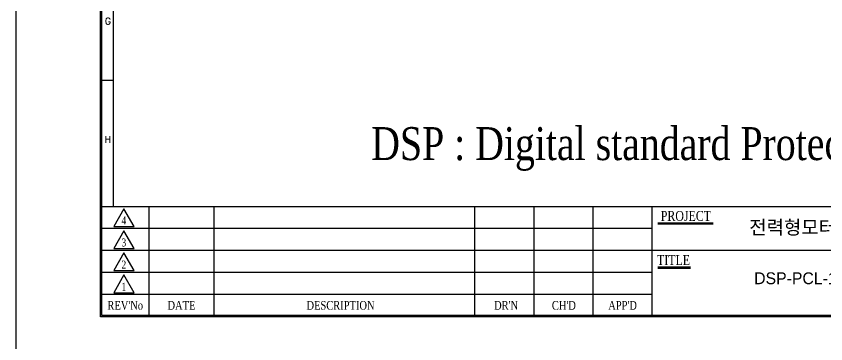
# Model space of a CAD drawing. Header units: millimetres. Extents: x 19 to 859, y 22 to 702.
# Drawn here: x 19.1 to 222.6, y 307.4 to 389.6 of the extents above; entities that cross this region are included whole.
import ezdxf
from ezdxf.enums import TextEntityAlignment as Align

# ---------------------------------------------------------------- set-up
doc = ezdxf.new("R2010")
doc.units = ezdxf.units.MM
for name, color, linetype in [('10', 1, 'Continuous'), ('20', 2, 'Continuous'), ('30', 3, 'Continuous'), ('40', 4, 'Continuous'), ('70', 7, 'Continuous'), ('ASHADE', 7, 'Continuous')]:
    doc.layers.add(name, color=color, linetype=linetype)
doc.styles.add('ghs', font='NGULIM.TTF')
doc.styles.add('SIMPLEX', font='SIMPLEX')
doc.styles.add('SS', font='batang.ttc', dxfattribs={"width": 0.8})

msp = doc.modelspace()

# ---------------------------------------------------------------- linework, layer by layer
msp.add_lwpolyline([(19.082, 603.511), (858.998, 603.511), (858.998, 22.473), (19.082, 22.473)], close=True)
at = {"layer": '10', "color": 7}
for p, q in [((180.383, 337.446), (194.351, 337.446)), ((180.383, 326.358), (188.636, 326.358))]:
    msp.add_line(p, q, dxfattribs=at)
for points in [[(46.163, 341.272), (43.591, 336.817), (48.735, 336.817)], [(46.163, 335.728), (43.591, 331.273), (48.735, 331.273)], [(46.163, 330.184), (43.591, 325.729), (48.735, 325.729)], [(46.163, 324.64), (43.591, 320.185), (48.735, 320.185)]]:
    msp.add_lwpolyline(points, close=True, dxfattribs=at)
at = {"layer": '20', "color": 7}
msp.add_line((43.566, 341.869), (43.566, 578.182), dxfattribs=at)
at = {"layer": '30', "color": 7}
msp.add_line((40.299, 373.549), (43.566, 373.549), dxfattribs=at)
at = {"layer": '40', "color": 7}
for p, q in [((52.442, 341.869), (52.442, 314.149)), ((68.777, 341.869), (68.777, 314.149)), ((134.349, 341.869), (134.349, 314.149)), ((149.199, 341.869), (149.199, 314.149)), ((164.049, 341.869), (164.049, 314.149)), ((178.899, 341.869), (178.899, 314.149)), ((178.899, 336.325), (40.299, 336.325)), ((178.899, 330.781), (40.299, 330.781)), ((267.999, 330.781), (178.899, 330.781)), ((178.899, 325.237), (40.299, 325.237)), ((178.899, 319.693), (40.299, 319.693))]:
    msp.add_line(p, q, dxfattribs=at)
at = {"layer": '70', "color": 7}
for p, q in [((40.299, 341.869), (416.499, 341.869)), ((180.383, 337.743), (194.351, 337.743)), ((180.383, 326.655), (188.636, 326.655))]:
    msp.add_line(p, q, dxfattribs=at)
for points in [[(416.499, 314.149), (40.299, 314.149), (40.299, 581.449), (416.499, 581.449)], [(416.202, 314.446), (40.596, 314.446), (40.596, 581.152), (416.202, 581.152)]]:
    msp.add_lwpolyline(points, close=True, dxfattribs=at)

# ---------------------------------------------------------------- texts
at = {"color": 7, "linetype": 'ByBlock', "lineweight": 0, "style": 'SS', "width": 0.8}
msp.add_text('DSP : Digital standard Protection 계전기', height=8.28113, dxfattribs=at).set_placement((108.339, 353.498))
at = {"layer": '30', "color": 7, "style": 'SIMPLEX'}
for s, p in [('G', (42.131, 388.399)), ('H', (42.131, 358.699))]:
    msp.add_text(s, height=1.683, dxfattribs=at).set_placement(p, align=Align.MIDDLE)
at = {"layer": '40', "color": 7, "style": 'SS', "width": 0.8}
for s, height, p in [('4', 1.98, (46.151, 337.35)), ('3', 1.98, (46.151, 331.806)), ('2', 1.98, (46.151, 326.262)), ('1', 1.98, (46.151, 320.718)), ("REV'No", 2.178, (46.496, 315.922)), ('DATE', 2.178, (60.631, 315.922)), ('DESCRIPTION', 2.178, (100.623, 315.922)), ("DR'N", 2.178, (142.249, 315.917)), ("CH'D", 2.178, (156.78, 315.917)), ("APP'D", 2.178, (171.539, 315.917))]:
    msp.add_text(s, height=height, dxfattribs=at).set_placement(p, align=Align.CENTER)
at = {"layer": '70', "color": 7, "style": 'SS', "width": 0.8}
for s, p in [('PROJECT', (187.46, 338.235)), ('TITLE', (184.356, 327.147))]:
    msp.add_text(s, height=2.475, dxfattribs=at).set_placement(p, align=Align.CENTER)
at = {"layer": 'ASHADE', "ltscale": 2, "style": 'ghs'}
for s, height, p in [('전력형모터보호계전기', 3.4749, (203.389, 334.861)), ('DSP-PCL-10Z7 / 70Z7', 2.97, (204.617, 322.325))]:
    msp.add_text(s, height=height, dxfattribs=at).set_placement(p)

doc.saveas('drawing.dxf')
